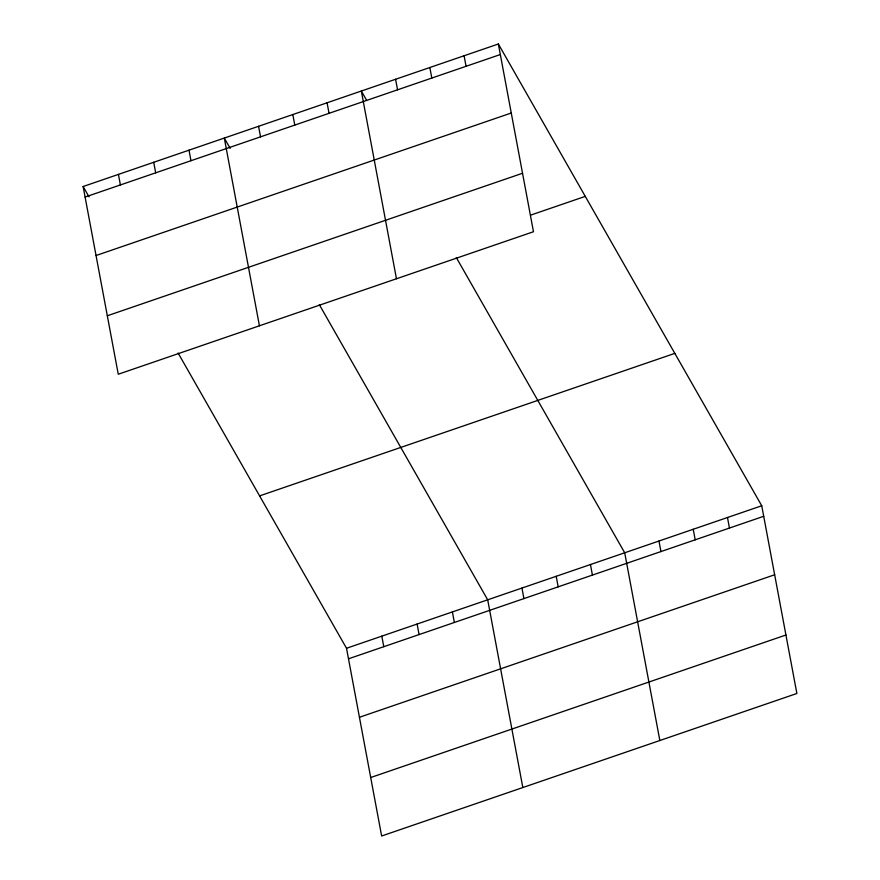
<?xml version="1.0" encoding="UTF-8"?>
<svg xmlns="http://www.w3.org/2000/svg" width="880" height="880" viewBox="0 0 880 880"><rect width="100%" height="100%" fill="white"/><g stroke="black" fill="none" stroke-linecap="round" stroke-linejoin="round"><path stroke-width="1.32" d="M498.355 44L533.478 231.737L118.261 374.242L83.127 186.516L498.355 44L761.739 505.758L796.873 693.484L381.645 836L346.522 648.263L178.123 353.056M85.107 197.054L500.324 54.538M96.041 255.53L511.269 113.014M107.316 315.777L522.544 173.261M530.717 215.105L585.266 196.383M259.6 495.891L674.817 353.375M346.522 648.263L761.739 505.758M348.491 658.812L763.708 516.296M359.436 717.277L774.653 574.772M370.711 777.524L785.928 635.008M366.553 100.199L361.328 91.025L396.462 278.762M456.324 257.576L624.712 552.783L659.846 740.52M230.186 148.368L224.301 138.061L259.435 325.798M319.297 304.601L487.696 599.808L522.83 787.545M83.127 186.516L89.012 196.823M727.485 517.506L729.454 528.055M693.22 529.265L695.2 539.814M658.966 541.024L660.946 551.562M590.458 564.542L592.427 575.08M464.09 55.759L466.07 66.297M556.204 576.301L558.173 586.839M429.836 67.518L431.816 78.056M521.95 588.049L523.919 598.598M395.582 79.277L397.551 89.815M452.397 611.93L454.366 622.468M327.074 102.784L329.043 113.333M417.109 624.041L419.078 634.579M292.82 114.543L294.789 125.081M381.81 636.152L383.779 646.69M258.555 126.302L260.535 136.84M189.013 150.172L190.982 160.71M153.714 162.283L155.694 172.832M118.426 174.405L120.395 184.943"/></g></svg>
